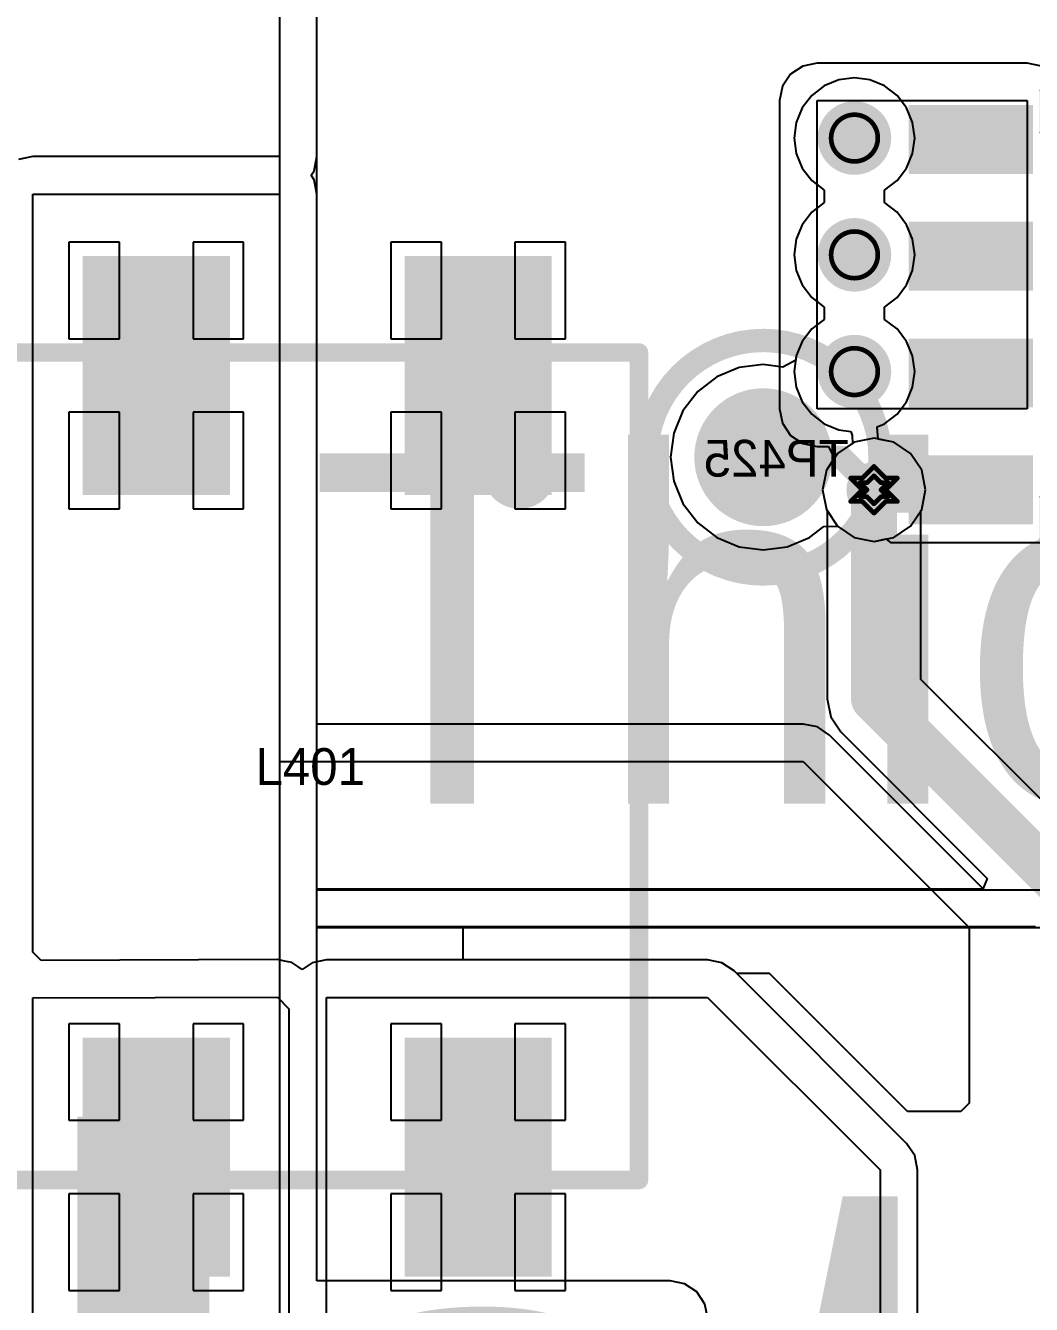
# Model space of a CAD drawing. Header units: millimetres. Extents: x 5 to 399, y 5 to 287.
# Drawn here: x 157.95 to 168.89, y 158.76 to 172.67 of the extents above; entities that cross this region are included whole.
import ezdxf

# ---------------------------------------------------------------- set-up
doc = ezdxf.new("R2010")
doc.units = ezdxf.units.MM
for name, color, linetype in [('BottomLayer', 5, 'Continuous'), ('BottomOverlay', 54, 'Continuous'), ('BottomPaste', 16, 'Continuous'), ('BottomSolder', 6, 'Continuous'), ('DrillDrawing', 1, 'Continuous'), ('DrillGuide', 244, 'Continuous'), ('Mechanical4', 56, 'Continuous'), ('MidLayer1', 16, 'Continuous'), ('MidLayer2', 76, 'Continuous'), ('MultiLayer', 9, 'Continuous'), ('TopLayer', 1, 'Continuous'), ('TopOverlay', 2, 'Continuous'), ('TopPaste', 8, 'Continuous'), ('TopSolder', 216, 'Continuous'), ('ViaHoleLayer', 16, 'Continuous')]:
    doc.layers.add(name, color=color, linetype=linetype)

# ---------------------------------------------------------------- blocks, each defined once
blk = doc.blocks.new('ACM90V_54')
at = {"layer": 'TopLayer'}
for points in [[(-5.5, 1), (-3, 1), (-5.5, 2.5), (-3, 2.5)], [(3, 1), (5.5, 1), (3, 2.5), (5.5, 2.5)], [(-5.5, -2.5), (-3, -2.5), (-5.5, -1), (-3, -1)], [(3, -2.5), (5.5, -2.5), (3, -1), (5.5, -1)]]:
    blk.add_solid(points, dxfattribs=at)
at = {"layer": 'TopOverlay', "const_width": 0.2}
for points in [[(-4.5, -3.5), (-4.5, 3.5)], [(4.5, 3.5), (-4.5, 3.5)], [(4.5, -3.5), (4.5, 3.5)], [(4.5, -3.5), (-4.5, -3.5)]]:
    blk.add_lwpolyline(points, dxfattribs=at)
at = {"layer": 'TopOverlay'}
for points, const_width in [([(-4.55, 3.5, 1), (-4.45, 3.5, 1)], 0.1), ([(-4.55, 3.5, 1), (-4.45, 3.5, 1)], 0.1), ([(4.45, 3.5, 1), (4.55, 3.5, 1)], 0.1), ([(4.45, 3.5, 1), (4.55, 3.5, 1)], 0.1), ([(-3, 2.2, 1), (-3.4, 2.2, 1)], 0.4), ([(-3.5, 2.2, 1), (-3.3, 2.2, 1)], 0.2), ([(-3.1, 2.2, 1), (-2.9, 2.2, 1)], 0.2), ([(-4.55, -3.5, 1), (-4.45, -3.5, 1)], 0.1), ([(-4.55, -3.5, 1), (-4.45, -3.5, 1)], 0.1), ([(4.45, -3.5, 1), (4.55, -3.5, 1)], 0.1), ([(4.45, -3.5, 1), (4.55, -3.5, 1)], 0.1)]:
    blk.add_lwpolyline(points, format="xyb", close=True, dxfattribs=dict(at, const_width=const_width))
at = {"layer": 'TopPaste'}
for points in [[(-5.5, 1), (-3, 1), (-5.5, 2.5), (-3, 2.5)], [(3, 1), (5.5, 1), (3, 2.5), (5.5, 2.5)], [(-5.5, -2.5), (-3, -2.5), (-5.5, -1), (-3, -1)], [(3, -2.5), (5.5, -2.5), (3, -1), (5.5, -1)]]:
    blk.add_solid(points, dxfattribs=at)
at = {"layer": 'TopSolder'}
for points in [[(-5.55, 0.95), (-2.95, 0.95), (-5.55, 2.55), (-2.95, 2.55)], [(2.95, 0.95), (5.55, 0.95), (2.95, 2.55), (5.55, 2.55)], [(-5.55, -2.55), (-2.95, -2.55), (-5.55, -0.95), (-2.95, -0.95)], [(2.95, -2.55), (5.55, -2.55), (2.95, -0.95), (5.55, -0.95)]]:
    blk.add_solid(points, dxfattribs=at)
blk = doc.blocks.new('TP1_5MM_B_125')
at = {"layer": 'BottomLayer', "const_width": 0.75}
blk.add_lwpolyline([(-0.375, 0, 1), (0.375, 0, 1)], format="xyb", close=True, dxfattribs=at)
at = {"layer": 'BottomOverlay'}
for points, const_width in [([(1.27, 0, 1), (-1.27, 0, 1)], 0.254), ([(-1.333, 0, 1), (-1.206, 0, 1)], 0.127), ([(1.206, 0, 1), (1.333, 0, 1)], 0.127)]:
    blk.add_lwpolyline(points, format="xyb", close=True, dxfattribs=dict(at, const_width=const_width))
at = {"layer": 'BottomPaste', "const_width": 0.75}
blk.add_lwpolyline([(-0.375, 0, 1), (0.375, 0, 1)], format="xyb", close=True, dxfattribs=at)
at = {"layer": 'BottomSolder', "const_width": 0.75}
blk.add_lwpolyline([(-0.375, 0, 1), (0.375, 0, 1)], format="xyb", close=True, dxfattribs=at)
blk = doc.blocks.new('PQFN_8_MULTI_202')
at = {"layer": 'TopLayer'}
for p, q in [((2.667, 2.586), (-2.667, 2.586)), ((-2.667, 2.586), (-2.667, 1.773)), ((2.667, 1.773), (2.667, 2.586)), ((-2.667, 1.773), (-2.261, 1.773)), ((-2.261, 1.773), (-2.261, 1.448)), ((2.261, 1.448), (2.261, 1.773)), ((2.261, 1.773), (2.667, 1.773)), ((-2.261, 1.448), (-2.667, 1.448)), ((-2.667, 1.448), (-2.667, 0.787)), ((2.667, 1.448), (2.261, 1.448)), ((2.667, 0.787), (2.667, 1.448)), ((-2.667, 0.787), (-2.261, 0.787)), ((-2.261, 0.787), (-2.26, -0.508)), ((2.261, -0.508), (2.261, 0.787)), ((2.261, 0.787), (2.667, 0.787)), ((-2.26, -0.508), (-2.616, -0.508)), ((-2.616, -0.508), (-2.616, -0.762)), ((2.616, -0.508), (2.261, -0.508)), ((2.616, -0.762), (2.616, -0.508)), ((-2.616, -0.762), (-2.26, -0.762)), ((-2.26, -0.762), (-2.26, -1.092)), ((2.261, -1.092), (2.261, -0.762)), ((2.261, -0.762), (2.616, -0.762)), ((-2.26, -1.092), (-2.667, -1.092)), ((-2.667, -1.092), (-2.667, -1.753)), ((2.667, -1.092), (2.261, -1.092)), ((2.667, -1.753), (2.667, -1.092)), ((-2.667, -1.753), (-2.26, -1.753)), ((-2.26, -1.753), (-2.26, -2.032)), ((2.261, -2.032), (2.261, -1.753)), ((2.261, -1.753), (2.667, -1.753)), ((-2.26, -2.032), (2.261, -2.032))]:
    blk.add_line(p, q, dxfattribs=at)
for points in [[(-2, -1.75), (2, -1.75), (-2, 1.75), (2, 1.75)], [(-2.23, -4.105), (-1.58, -4.105), (-2.23, -2.855), (-1.58, -2.855)], [(-0.96, -4.105), (-0.31, -4.105), (-0.96, -2.855), (-0.31, -2.855)], [(0.31, -4.105), (0.96, -4.105), (0.31, -2.855), (0.96, -2.855)], [(2.23, -2.855), (1.58, -2.855), (2.23, -4.105), (1.58, -4.105)]]:
    blk.add_solid(points, dxfattribs=at)
at = {"layer": 'TopOverlay', "const_width": 0.127}
for points in [[(-2.438, -2.667), (-2.438, -2.21)], [(2.438, -2.667), (2.438, -2.21)], [(-1.981, -2.667), (-2.438, -2.667)], [(2.438, -2.667), (1.981, -2.667)]]:
    blk.add_lwpolyline(points, dxfattribs=at)
at = {"layer": 'TopOverlay', "const_width": 0.0635}
for points in [[(-2.47, -2.21, 1), (-2.407, -2.21, 1)], [(2.407, -2.21, 1), (2.47, -2.21, 1)], [(-2.47, -2.667, 1), (-2.407, -2.667, 1)], [(-2.47, -2.667, 1), (-2.407, -2.667, 1)], [(-2.013, -2.667, 1), (-1.949, -2.667, 1)], [(1.949, -2.667, 1), (2.013, -2.667, 1)], [(2.407, -2.667, 1), (2.47, -2.667, 1)], [(2.407, -2.667, 1), (2.47, -2.667, 1)]]:
    blk.add_lwpolyline(points, format="xyb", close=True, dxfattribs=at)
at = {"layer": 'TopPaste'}
for p, q in [((-1.575, 2.442), (-2.235, 2.442)), ((-2.235, 2.442), (-2.235, 1.592)), ((-1.575, 1.592), (-1.575, 2.442)), ((-1.425, 1.592), (-1.425, 2.442)), ((-1.425, 2.442), (-0.575, 2.442)), ((-0.575, 2.442), (-0.575, 1.592)), ((-0.425, 1.575), (-0.425, 2.425)), ((-0.425, 2.425), (0.425, 2.425)), ((0.425, 2.425), (0.425, 1.575)), ((0.575, 1.594), (0.575, 2.444)), ((0.575, 2.444), (1.425, 2.444)), ((1.425, 2.444), (1.425, 1.594)), ((1.575, 1.594), (1.575, 2.444)), ((1.575, 2.444), (2.235, 2.444)), ((2.235, 2.444), (2.235, 1.594)), ((-2.235, 1.592), (-1.575, 1.592)), ((-0.575, 1.592), (-1.425, 1.592)), ((0.425, 1.575), (-0.425, 1.575)), ((1.425, 1.594), (0.575, 1.594)), ((2.235, 1.594), (1.575, 1.594)), ((-1.575, 1.474), (-2.235, 1.474)), ((-2.235, 1.474), (-2.235, 0.624)), ((-1.575, 0.624), (-1.575, 1.474)), ((-1.425, 1.425), (-0.575, 1.425)), ((-1.425, 0.575), (-1.425, 1.425)), ((-0.575, 1.425), (-0.575, 0.575)), ((-0.425, 1.444), (0.425, 1.444)), ((-0.425, 0.594), (-0.425, 1.444)), ((0.425, 1.444), (0.425, 0.594)), ((0.575, 1.444), (1.425, 1.444)), ((0.575, 0.594), (0.575, 1.444)), ((1.425, 1.444), (1.425, 0.594)), ((1.575, 0.575), (1.575, 1.425)), ((1.575, 1.425), (2.235, 1.425)), ((2.235, 1.425), (2.235, 0.575)), ((-2.235, 0.624), (-1.575, 0.624)), ((-0.575, 0.575), (-1.425, 0.575)), ((0.425, 0.594), (-0.425, 0.594)), ((1.425, 0.594), (0.575, 0.594)), ((2.235, 0.575), (1.575, 0.575)), ((-1.575, 0.425), (-2.235, 0.425)), ((-2.235, 0.425), (-2.235, -0.425)), ((-1.575, -0.425), (-1.575, 0.425)), ((-1.425, 0.425), (-0.575, 0.425)), ((-1.425, -0.425), (-1.425, 0.425)), ((-0.575, 0.425), (-0.575, -0.425)), ((-0.425, 0.425), (0.425, 0.425)), ((-0.425, -0.425), (-0.425, 0.425)), ((0.425, 0.425), (0.425, -0.425)), ((0.575, 0.425), (1.425, 0.425)), ((0.575, -0.425), (0.575, 0.425)), ((1.425, 0.425), (1.425, -0.425)), ((1.575, -0.425), (1.575, 0.425)), ((1.575, 0.425), (2.235, 0.425)), ((2.235, 0.425), (2.235, -0.425)), ((-2.235, -0.425), (-1.575, -0.425)), ((-0.575, -0.425), (-1.425, -0.425)), ((0.425, -0.425), (-0.425, -0.425)), ((1.425, -0.425), (0.575, -0.425)), ((2.235, -0.425), (1.575, -0.425)), ((-1.575, -0.575), (-2.235, -0.575)), ((-2.235, -0.575), (-2.235, -1.425)), ((-1.575, -1.425), (-1.575, -0.575)), ((-1.425, -0.575), (-0.575, -0.575)), ((-1.425, -1.425), (-1.425, -0.575)), ((-0.575, -0.575), (-0.575, -1.425)), ((-0.425, -0.575), (0.425, -0.575)), ((-0.425, -1.425), (-0.425, -0.575)), ((0.425, -0.575), (0.425, -1.425)), ((0.575, -0.575), (1.425, -0.575)), ((0.575, -1.425), (0.575, -0.575)), ((1.425, -0.575), (1.425, -1.425)), ((1.575, -1.425), (1.575, -0.575)), ((1.575, -0.575), (2.235, -0.575)), ((2.235, -0.575), (2.235, -1.425)), ((-2.235, -1.425), (-1.575, -1.425)), ((-0.575, -1.425), (-1.425, -1.425)), ((0.425, -1.425), (-0.425, -1.425)), ((1.425, -1.425), (0.575, -1.425)), ((2.235, -1.425), (1.575, -1.425)), ((-1.575, -1.575), (-2.235, -1.575)), ((-2.235, -1.575), (-2.235, -2.007)), ((-1.575, -2.007), (-1.575, -1.575)), ((-0.575, -1.575), (-1.425, -1.575)), ((-1.425, -1.575), (-1.425, -2.007)), ((-0.575, -2.007), (-0.575, -1.575)), ((0.425, -1.575), (-0.425, -1.575)), ((-0.425, -1.575), (-0.425, -2.007)), ((0.425, -2.007), (0.425, -1.575)), ((1.425, -1.575), (0.575, -1.575)), ((0.575, -1.575), (0.575, -2.007)), ((1.425, -2.007), (1.425, -1.575)), ((1.575, -2.007), (1.575, -1.575)), ((1.575, -1.575), (2.235, -1.575)), ((2.235, -1.575), (2.235, -2.007)), ((-2.235, -2.007), (-1.575, -2.007)), ((-1.425, -2.007), (-0.575, -2.007)), ((-0.425, -2.007), (0.425, -2.007)), ((0.575, -2.007), (1.425, -2.007)), ((2.235, -2.007), (1.575, -2.007))]:
    blk.add_line(p, q, dxfattribs=at)
for points in [[(-2.2, -4.075), (-1.61, -4.075), (-2.2, -2.885), (-1.61, -2.885)], [(-0.93, -4.075), (-0.34, -4.075), (-0.93, -2.885), (-0.34, -2.885)], [(0.34, -4.075), (0.93, -4.075), (0.34, -2.885), (0.93, -2.885)], [(2.2, -2.885), (1.61, -2.885), (2.2, -4.075), (1.61, -4.075)]]:
    blk.add_solid(points, dxfattribs=at)
at = {"layer": 'TopSolder'}
for points in [[(-2, -1.75), (2, -1.75), (-2, 1.75), (2, 1.75)], [(-2.28, -4.155), (-1.53, -4.155), (-2.28, -2.805), (-1.53, -2.805)], [(-1.01, -4.155), (-0.26, -4.155), (-1.01, -2.805), (-0.26, -2.805)], [(0.26, -4.155), (1.01, -4.155), (0.26, -2.805), (1.01, -2.805)], [(2.28, -2.805), (1.53, -2.805), (2.28, -4.155), (1.53, -4.155)]]:
    blk.add_solid(points, dxfattribs=at)

msp = doc.modelspace()

# ---------------------------------------------------------------- linework, layer by layer
at = {"layer": 'BottomLayer'}
for p, q in [((160.712, 179.866), (160.712, 158.612)), ((161.12, 163.27), (161.12, 179.458)), ((166.796, 172.082), (166.638, 172.017)), ((166.966, 172.105), (166.796, 172.082)), ((167.135, 172.082), (166.966, 172.105)), ((167.293, 172.017), (167.135, 172.082)), ((166.502, 171.913), (166.398, 171.777)), ((166.638, 172.017), (166.502, 171.913)), ((167.429, 171.913), (167.293, 172.017)), ((167.533, 171.777), (167.429, 171.913)), ((166.398, 171.777), (166.332, 171.619)), ((167.599, 171.619), (167.533, 171.777)), ((166.332, 171.619), (166.31, 171.449)), ((167.621, 171.449), (167.599, 171.619)), ((166.31, 171.449), (166.332, 171.28)), ((167.599, 171.28), (167.621, 171.449)), ((166.332, 171.28), (166.398, 171.121)), ((167.533, 171.121), (167.599, 171.28)), ((166.398, 171.121), (166.502, 170.986)), ((167.429, 170.986), (167.533, 171.121)), ((166.502, 170.986), (166.638, 170.881)), ((167.293, 170.881), (167.429, 170.986)), ((166.638, 170.881), (166.638, 170.747)), ((167.293, 170.747), (167.293, 170.881)), ((166.638, 170.747), (166.502, 170.643)), ((167.429, 170.643), (167.293, 170.747)), ((166.502, 170.643), (166.398, 170.507)), ((167.533, 170.507), (167.429, 170.643)), ((166.398, 170.507), (166.332, 170.349)), ((167.599, 170.349), (167.533, 170.507)), ((166.332, 170.349), (166.31, 170.179)), ((167.621, 170.179), (167.599, 170.349)), ((166.31, 170.179), (166.332, 170.01)), ((167.599, 170.01), (167.621, 170.179)), ((166.332, 170.01), (166.398, 169.851)), ((167.533, 169.851), (167.599, 170.01)), ((166.398, 169.851), (166.502, 169.716)), ((167.429, 169.716), (167.533, 169.851)), ((166.502, 169.716), (166.638, 169.611)), ((167.293, 169.611), (167.429, 169.716)), ((166.638, 169.611), (166.638, 169.477)), ((167.293, 169.477), (167.293, 169.611)), ((166.638, 169.477), (166.502, 169.373)), ((167.429, 169.373), (167.293, 169.477)), ((166.502, 169.373), (166.398, 169.237)), ((167.533, 169.237), (167.429, 169.373)), ((166.398, 169.237), (166.332, 169.079)), ((167.599, 169.079), (167.533, 169.237)), ((165.974, 168.987), (165.713, 168.953)), ((166.188, 168.959), (165.974, 168.987)), ((166.327, 169.035), (166.188, 168.959)), ((166.332, 169.079), (166.327, 169.035)), ((167.621, 168.909), (167.599, 169.079)), ((165.47, 168.852), (165.261, 168.692)), ((165.713, 168.953), (165.47, 168.852)), ((167.599, 168.74), (167.621, 168.909)), ((167.533, 168.581), (167.599, 168.74)), ((165.261, 168.692), (165.101, 168.483)), ((167.429, 168.446), (167.533, 168.581)), ((165.101, 168.483), (165, 168.239)), ((167.293, 168.341), (167.429, 168.446)), ((167.212, 168.303), (167.214, 168.309)), ((167.225, 168.175), (167.212, 168.303)), ((167.214, 168.309), (167.293, 168.341)), ((165, 168.239), (164.965, 167.978)), ((167.393, 168.142), (167.225, 168.175)), ((167.575, 168.02), (167.393, 168.142)), ((167.697, 167.838), (167.575, 168.02)), ((164.965, 167.978), (165, 167.717)), ((167.74, 167.624), (167.697, 167.838)), ((165, 167.717), (165.101, 167.474)), ((167.697, 167.409), (167.74, 167.624)), ((165.101, 167.474), (165.261, 167.265)), ((167.575, 167.227), (167.697, 167.409)), ((165.261, 167.265), (165.47, 167.105)), ((166.478, 167.105), (166.632, 167.223)), ((166.632, 167.223), (166.782, 167.227)), ((166.782, 167.227), (166.964, 167.106)), ((167.393, 167.106), (167.575, 167.227)), ((165.47, 167.105), (165.713, 167.004)), ((166.235, 167.004), (166.478, 167.105)), ((166.964, 167.106), (167.179, 167.063)), ((167.179, 167.063), (167.393, 167.106)), ((165.713, 167.004), (165.974, 166.97)), ((165.974, 166.97), (166.235, 167.004)), ((203.301, 163.27), (161.12, 163.27)), ((161.12, 159.02), (161.12, 162.862)), ((161.12, 162.862), (203.301, 162.862)), ((164.962, 159.02), (161.12, 159.02)), ((165.118, 158.989), (164.962, 159.02)), ((165.251, 158.9), (165.118, 158.989)), ((165.339, 158.768), (165.251, 158.9)), ((165.37, 158.612), (165.339, 158.768))]:
    msp.add_line(p, q, dxfattribs=at)
for points, const_width in [([(166.766, 171.449, 1), (167.166, 171.449, 1)], 0.4), ([(166.766, 170.179, 1), (167.166, 170.179, 1)], 0.4), ([(166.766, 168.909, 1), (167.166, 168.909, 1)], 0.4), ([(165.911, 167.978, 1), (166.036, 167.978, 1)], 0.125), ([(166.762, 167.978, 1), (166.887, 167.978, 1)], 0.125), ([(166.762, 167.978, 1), (166.887, 167.978, 1)], 0.125), ([(167.029, 167.624, 1), (167.329, 167.624, 1)], 0.3), ([(167.116, 167.624, 1), (167.241, 167.624, 1)], 0.125)]:
    msp.add_lwpolyline(points, format="xyb", close=True, dxfattribs=dict(at, const_width=const_width))
at = {"layer": 'BottomLayer', "const_width": 0.25}
for points in [[(165.974, 167.978), (166.824, 167.978)], [(166.824, 167.978), (167.179, 167.624)]]:
    msp.add_lwpolyline(points, dxfattribs=at)
at = {"layer": 'DrillDrawing'}
for points, const_width in [([(167.22, 171.449, 1), (166.712, 171.449, 1)], 0.0508), ([(166.699, 171.449, 1), (166.724, 171.449, 1)], 0.0254), ([(167.207, 171.449, 1), (167.232, 171.449, 1)], 0.0254), ([(167.22, 170.179, 1), (166.712, 170.179, 1)], 0.0508), ([(166.699, 170.179, 1), (166.724, 170.179, 1)], 0.0254), ([(167.207, 170.179, 1), (167.232, 170.179, 1)], 0.0254), ([(167.22, 168.909, 1), (166.712, 168.909, 1)], 0.0508), ([(166.699, 168.909, 1), (166.724, 168.909, 1)], 0.0254), ([(167.207, 168.909, 1), (167.232, 168.909, 1)], 0.0254), ([(167.166, 167.878, 1), (167.191, 167.878, 1)], 0.0254), ([(167.166, 167.878, 1), (167.191, 167.878, 1)], 0.0254), ([(166.912, 167.751, 1), (166.937, 167.751, 1)], 0.0254), ([(166.912, 167.751, 1), (166.937, 167.751, 1)], 0.0254), ([(167.039, 167.751, 1), (167.064, 167.751, 1)], 0.0254), ([(167.039, 167.751, 1), (167.064, 167.751, 1)], 0.0254), ([(167.166, 167.776, 1), (167.191, 167.776, 1)], 0.0254), ([(167.166, 167.776, 1), (167.191, 167.776, 1)], 0.0254), ([(167.293, 167.751, 1), (167.318, 167.751, 1)], 0.0254), ([(167.293, 167.751, 1), (167.318, 167.751, 1)], 0.0254), ([(167.42, 167.751, 1), (167.445, 167.751, 1)], 0.0254), ([(167.42, 167.751, 1), (167.445, 167.751, 1)], 0.0254), ([(167.014, 167.7, 1), (167.039, 167.7, 1)], 0.0254), ([(167.014, 167.7, 1), (167.039, 167.7, 1)], 0.0254), ([(167.039, 167.624, 1), (167.064, 167.624, 1)], 0.0254), ([(167.039, 167.624, 1), (167.064, 167.624, 1)], 0.0254), ([(167.09, 167.7, 1), (167.115, 167.7, 1)], 0.0254), ([(167.09, 167.7, 1), (167.115, 167.7, 1)], 0.0254), ([(167.09, 167.624, 1), (167.115, 167.624, 1)], 0.0254), ([(167.09, 167.624, 1), (167.115, 167.624, 1)], 0.0254), ([(167.242, 167.7, 1), (167.268, 167.7, 1)], 0.0254), ([(167.242, 167.7, 1), (167.268, 167.7, 1)], 0.0254), ([(167.242, 167.624, 1), (167.268, 167.624, 1)], 0.0254), ([(167.242, 167.624, 1), (167.268, 167.624, 1)], 0.0254), ([(167.293, 167.624, 1), (167.318, 167.624, 1)], 0.0254), ([(167.293, 167.624, 1), (167.318, 167.624, 1)], 0.0254), ([(167.318, 167.7, 1), (167.344, 167.7, 1)], 0.0254), ([(167.318, 167.7, 1), (167.344, 167.7, 1)], 0.0254), ([(166.912, 167.497, 1), (166.937, 167.497, 1)], 0.0254), ([(166.912, 167.497, 1), (166.937, 167.497, 1)], 0.0254), ([(167.014, 167.548, 1), (167.039, 167.548, 1)], 0.0254), ([(167.014, 167.548, 1), (167.039, 167.548, 1)], 0.0254), ([(167.039, 167.497, 1), (167.064, 167.497, 1)], 0.0254), ([(167.039, 167.497, 1), (167.064, 167.497, 1)], 0.0254), ([(167.09, 167.548, 1), (167.115, 167.548, 1)], 0.0254), ([(167.09, 167.548, 1), (167.115, 167.548, 1)], 0.0254), ([(167.166, 167.471, 1), (167.191, 167.471, 1)], 0.0254), ([(167.166, 167.471, 1), (167.191, 167.471, 1)], 0.0254), ([(167.242, 167.548, 1), (167.268, 167.548, 1)], 0.0254), ([(167.242, 167.548, 1), (167.268, 167.548, 1)], 0.0254), ([(167.293, 167.497, 1), (167.318, 167.497, 1)], 0.0254), ([(167.293, 167.497, 1), (167.318, 167.497, 1)], 0.0254), ([(167.318, 167.548, 1), (167.344, 167.548, 1)], 0.0254), ([(167.318, 167.548, 1), (167.344, 167.548, 1)], 0.0254), ([(167.42, 167.497, 1), (167.445, 167.497, 1)], 0.0254), ([(167.42, 167.497, 1), (167.445, 167.497, 1)], 0.0254), ([(167.166, 167.37, 1), (167.191, 167.37, 1)], 0.0254), ([(167.166, 167.37, 1), (167.191, 167.37, 1)], 0.0254)]:
    msp.add_lwpolyline(points, format="xyb", close=True, dxfattribs=dict(at, const_width=const_width))
at = {"layer": 'DrillDrawing', "const_width": 0.0508}
for points in [[(167.052, 167.751), (167.179, 167.878)], [(167.179, 167.878), (167.306, 167.751)], [(166.925, 167.751), (167.052, 167.624)], [(166.925, 167.751), (167.052, 167.751)], [(167.103, 167.7), (167.179, 167.776)], [(167.179, 167.776), (167.255, 167.7)], [(167.306, 167.751), (167.433, 167.751)], [(167.306, 167.624), (167.433, 167.751)], [(166.925, 167.497), (167.052, 167.624)], [(167.026, 167.7), (167.103, 167.624)], [(167.026, 167.7), (167.103, 167.7)], [(167.026, 167.548), (167.103, 167.624)], [(167.255, 167.7), (167.331, 167.7)], [(167.255, 167.624), (167.331, 167.7)], [(167.255, 167.624), (167.331, 167.548)], [(167.306, 167.624), (167.433, 167.497)], [(166.925, 167.497), (167.052, 167.497)], [(167.026, 167.548), (167.103, 167.548)], [(167.052, 167.497), (167.179, 167.37)], [(167.103, 167.548), (167.179, 167.471)], [(167.179, 167.471), (167.255, 167.548)], [(167.179, 167.37), (167.306, 167.497)], [(167.255, 167.548), (167.331, 167.548)], [(167.306, 167.497), (167.433, 167.497)]]:
    msp.add_lwpolyline(points, dxfattribs=at)
at = {"layer": 'DrillGuide'}
for points, const_width in [([(166.866, 171.449, 1), (167.066, 171.449, 1)], 0.2), ([(166.866, 170.179, 1), (167.066, 170.179, 1)], 0.2), ([(166.866, 168.909, 1), (167.066, 168.909, 1)], 0.2), ([(167.116, 167.624, 1), (167.241, 167.624, 1)], 0.125)]:
    msp.add_lwpolyline(points, format="xyb", close=True, dxfattribs=dict(at, const_width=const_width))
at = {"layer": 'MidLayer1'}
for p, q in [((160.712, 179.866), (160.712, 158.612)), ((161.12, 163.281), (161.12, 179.458)), ((166.796, 172.082), (166.638, 172.017)), ((166.966, 172.105), (166.796, 172.082)), ((167.135, 172.082), (166.966, 172.105)), ((167.293, 172.017), (167.135, 172.082)), ((166.502, 171.913), (166.398, 171.777)), ((166.638, 172.017), (166.502, 171.913)), ((167.429, 171.913), (167.293, 172.017)), ((167.533, 171.777), (167.429, 171.913)), ((166.398, 171.777), (166.332, 171.619)), ((167.599, 171.619), (167.533, 171.777)), ((166.332, 171.619), (166.31, 171.449)), ((167.621, 171.449), (167.599, 171.619)), ((166.31, 171.449), (166.332, 171.28)), ((167.599, 171.28), (167.621, 171.449)), ((166.332, 171.28), (166.398, 171.121)), ((167.533, 171.121), (167.599, 171.28)), ((166.398, 171.121), (166.502, 170.986)), ((167.429, 170.986), (167.533, 171.121)), ((166.502, 170.986), (166.638, 170.881)), ((167.293, 170.881), (167.429, 170.986)), ((166.638, 170.881), (166.638, 170.747)), ((167.293, 170.747), (167.293, 170.881)), ((166.638, 170.747), (166.502, 170.643)), ((167.429, 170.643), (167.293, 170.747)), ((166.502, 170.643), (166.398, 170.507)), ((167.533, 170.507), (167.429, 170.643)), ((166.398, 170.507), (166.332, 170.349)), ((167.599, 170.349), (167.533, 170.507)), ((166.332, 170.349), (166.31, 170.179)), ((167.621, 170.179), (167.599, 170.349)), ((166.31, 170.179), (166.332, 170.01)), ((167.599, 170.01), (167.621, 170.179)), ((166.332, 170.01), (166.398, 169.851)), ((167.533, 169.851), (167.599, 170.01)), ((166.398, 169.851), (166.502, 169.716)), ((167.429, 169.716), (167.533, 169.851)), ((166.502, 169.716), (166.638, 169.611)), ((167.293, 169.611), (167.429, 169.716)), ((166.638, 169.611), (166.638, 169.477)), ((167.293, 169.477), (167.293, 169.611)), ((166.638, 169.477), (166.502, 169.373)), ((167.429, 169.373), (167.293, 169.477)), ((166.502, 169.373), (166.398, 169.237)), ((167.533, 169.237), (167.429, 169.373)), ((166.398, 169.237), (166.332, 169.079)), ((167.599, 169.079), (167.533, 169.237)), ((166.332, 169.079), (166.31, 168.909)), ((167.621, 168.909), (167.599, 169.079)), ((166.31, 168.909), (166.332, 168.74)), ((167.599, 168.74), (167.621, 168.909)), ((166.332, 168.74), (166.398, 168.581)), ((167.533, 168.581), (167.599, 168.74)), ((166.398, 168.581), (166.502, 168.446)), ((167.429, 168.446), (167.533, 168.581)), ((166.502, 168.446), (166.638, 168.341)), ((167.293, 168.341), (167.429, 168.446)), ((166.638, 168.341), (166.796, 168.276)), ((167.212, 168.308), (167.293, 168.341)), ((167.225, 168.175), (167.212, 168.308)), ((166.796, 168.276), (166.928, 168.259)), ((166.928, 168.259), (166.942, 168.213)), ((166.942, 168.213), (166.944, 168.128)), ((167.393, 168.142), (167.225, 168.175)), ((166.782, 168.02), (166.661, 167.838)), ((166.944, 168.128), (166.782, 168.02)), ((167.575, 168.02), (167.393, 168.142)), ((167.697, 167.838), (167.575, 168.02)), ((166.661, 167.838), (166.618, 167.624)), ((167.74, 167.624), (167.697, 167.838)), ((166.618, 167.624), (166.661, 167.409)), ((167.697, 167.409), (167.74, 167.624)), ((166.661, 167.409), (166.669, 167.397)), ((166.669, 167.397), (166.669, 165.351)), ((167.689, 167.397), (167.697, 167.409)), ((167.689, 165.562), (167.689, 167.397)), ((169.64, 163.611), (167.689, 165.562)), ((166.669, 165.351), (166.708, 165.156)), ((166.708, 165.156), (166.818, 164.991)), ((166.818, 164.991), (168.411, 163.398)), ((168.411, 163.398), (168.362, 163.281)), ((168.362, 163.281), (161.12, 163.281)), ((161.12, 159.02), (161.12, 162.873)), ((161.12, 162.873), (168.936, 162.873)), ((164.962, 159.02), (161.12, 159.02)), ((165.118, 158.989), (164.962, 159.02)), ((165.251, 158.9), (165.118, 158.989)), ((165.339, 158.768), (165.251, 158.9)), ((165.37, 158.612), (165.339, 158.768))]:
    msp.add_line(p, q, dxfattribs=at)
for points, const_width in [([(166.766, 171.449, 1), (167.166, 171.449, 1)], 0.4), ([(166.766, 170.179, 1), (167.166, 170.179, 1)], 0.4), ([(166.766, 168.909, 1), (167.166, 168.909, 1)], 0.4), ([(167.029, 167.624, 1), (167.329, 167.624, 1)], 0.3), ([(167.054, 167.624, 1), (167.304, 167.624, 1)], 0.25), ([(167.054, 165.351, 1), (167.304, 165.351, 1)], 0.25), ([(167.054, 165.351, 1), (167.304, 165.351, 1)], 0.25)]:
    msp.add_lwpolyline(points, format="xyb", close=True, dxfattribs=dict(at, const_width=const_width))
at = {"layer": 'MidLayer1', "const_width": 0.5}
for points in [[(167.179, 165.351), (167.179, 167.624)], [(167.179, 165.351), (169.428, 163.102)]]:
    msp.add_lwpolyline(points, dxfattribs=at)
at = {"layer": 'MidLayer2'}
for p, q in [((160.712, 179.866), (160.712, 158.612)), ((161.12, 159.02), (161.12, 179.458)), ((167.179, 168.185), (166.964, 168.142)), ((167.393, 168.142), (167.179, 168.185)), ((166.782, 168.02), (166.661, 167.838)), ((166.964, 168.142), (166.782, 168.02)), ((167.575, 168.02), (167.393, 168.142)), ((167.697, 167.838), (167.575, 168.02)), ((166.661, 167.838), (166.618, 167.624)), ((167.74, 167.624), (167.697, 167.838)), ((166.618, 167.624), (166.661, 167.409)), ((167.697, 167.409), (167.74, 167.624)), ((166.661, 167.409), (166.782, 167.227)), ((167.575, 167.227), (167.697, 167.409)), ((166.782, 167.227), (166.964, 167.106)), ((167.393, 167.106), (167.575, 167.227)), ((166.964, 167.106), (167.179, 167.063)), ((167.179, 167.063), (167.393, 167.106)), ((164.962, 159.02), (161.12, 159.02)), ((165.118, 158.989), (164.962, 159.02)), ((165.251, 158.9), (165.118, 158.989)), ((165.339, 158.768), (165.251, 158.9)), ((165.37, 158.612), (165.339, 158.768))]:
    msp.add_line(p, q, dxfattribs=at)
for points, const_width in [([(166.766, 171.449, 1), (167.166, 171.449, 1)], 0.4), ([(166.766, 170.179, 1), (167.166, 170.179, 1)], 0.4), ([(166.766, 168.909, 1), (167.166, 168.909, 1)], 0.4), ([(167.029, 167.624, 1), (167.329, 167.624, 1)], 0.3)]:
    msp.add_lwpolyline(points, format="xyb", close=True, dxfattribs=dict(at, const_width=const_width))
at = {"layer": 'MultiLayer'}
for points, const_width in [([(166.766, 171.449, 1), (167.166, 171.449, 1)], 0.4), ([(166.766, 170.179, 1), (167.166, 170.179, 1)], 0.4), ([(166.766, 168.909, 1), (167.166, 168.909, 1)], 0.4), ([(167.029, 167.624, 1), (167.329, 167.624, 1)], 0.3)]:
    msp.add_lwpolyline(points, format="xyb", close=True, dxfattribs=dict(at, const_width=const_width))
at = {"layer": 'TopLayer'}
for p, q in [((160.712, 184.362), (160.712, 171.247)), ((161.12, 171.247), (161.12, 179.777)), ((166.403, 172.232), (166.271, 172.144)), ((166.559, 172.263), (166.403, 172.232)), ((168.845, 172.263), (166.559, 172.263)), ((169.001, 172.232), (168.845, 172.263)), ((166.271, 172.144), (166.182, 172.012)), ((166.182, 172.012), (166.151, 171.856)), ((166.151, 171.856), (166.151, 168.503)), ((166.559, 168.503), (166.559, 171.856)), ((166.559, 171.856), (168.845, 171.856)), ((168.845, 171.856), (168.845, 168.503)), ((158.029, 171.247), (157.873, 171.216)), ((160.712, 171.247), (158.029, 171.247)), ((161.089, 171.091), (161.12, 171.247)), ((161.057, 171.044), (161.089, 171.091)), ((161.089, 170.996), (161.057, 171.044)), ((161.12, 170.84), (161.089, 170.996)), ((158.029, 162.596), (158.029, 170.84)), ((158.029, 170.84), (160.712, 170.84)), ((160.712, 170.84), (160.712, 164.667)), ((161.12, 165.075), (161.12, 170.84)), ((158.973, 170.317), (158.423, 170.317)), ((158.423, 170.317), (158.423, 169.267)), ((158.973, 169.267), (158.973, 170.317)), ((160.323, 170.317), (159.773, 170.317)), ((159.773, 170.317), (159.773, 169.267)), ((160.323, 169.267), (160.323, 170.317)), ((162.473, 170.317), (161.923, 170.317)), ((161.923, 170.317), (161.923, 169.267)), ((162.473, 169.267), (162.473, 170.317)), ((163.823, 170.317), (163.273, 170.317)), ((163.273, 170.317), (163.273, 169.267)), ((163.823, 169.267), (163.823, 170.317)), ((158.423, 169.267), (158.973, 169.267)), ((159.773, 169.267), (160.323, 169.267)), ((161.923, 169.267), (162.473, 169.267)), ((163.273, 169.267), (163.823, 169.267)), ((158.973, 168.467), (158.423, 168.467)), ((158.423, 168.467), (158.423, 167.417)), ((158.973, 167.417), (158.973, 168.467)), ((160.323, 168.467), (159.773, 168.467)), ((159.773, 168.467), (159.773, 167.417)), ((160.323, 167.417), (160.323, 168.467)), ((162.473, 168.467), (161.923, 168.467)), ((161.923, 168.467), (161.923, 167.417)), ((162.473, 167.417), (162.473, 168.467)), ((163.823, 168.467), (163.273, 168.467)), ((163.273, 168.467), (163.273, 167.417)), ((163.823, 167.417), (163.823, 168.467)), ((166.151, 168.503), (166.182, 168.347)), ((168.845, 168.503), (166.559, 168.503)), ((166.182, 168.347), (166.271, 168.214)), ((166.271, 168.214), (166.403, 168.126)), ((166.403, 168.126), (166.559, 168.095)), ((166.559, 168.095), (166.683, 168.095)), ((166.683, 168.095), (166.747, 167.968)), ((166.747, 167.968), (166.661, 167.838)), ((166.661, 167.838), (166.618, 167.624)), ((166.618, 167.624), (166.661, 167.409)), ((158.423, 167.417), (158.973, 167.417)), ((159.773, 167.417), (160.323, 167.417)), ((161.923, 167.417), (162.473, 167.417)), ((163.273, 167.417), (163.823, 167.417)), ((166.661, 167.409), (166.782, 167.227)), ((166.782, 167.227), (166.964, 167.106)), ((166.964, 167.106), (167.179, 167.063)), ((167.179, 167.063), (167.309, 167.089)), ((167.309, 167.089), (167.358, 167.049)), ((167.358, 167.049), (167.358, 167.049)), ((167.358, 167.049), (169.108, 167.049)), ((166.407, 165.075), (161.12, 165.075)), ((166.563, 165.044), (166.407, 165.075)), ((166.407, 165.075), (166.407, 165.075)), ((166.695, 164.956), (166.563, 165.044)), ((168.381, 163.27), (166.695, 164.956)), ((160.712, 164.667), (166.407, 164.667)), ((166.407, 164.667), (168.212, 162.862)), ((203.746, 163.27), (168.381, 163.27)), ((162.712, 162.511), (162.712, 162.862)), ((162.712, 162.862), (203.746, 162.862)), ((168.212, 162.862), (168.212, 160.952)), ((158.119, 162.506), (158.029, 162.596)), ((160.689, 162.514), (158.119, 162.506)), ((160.691, 162.514), (160.689, 162.514)), ((160.692, 162.514), (160.691, 162.514)), ((160.769, 162.498), (160.692, 162.514)), ((160.846, 162.483), (160.769, 162.498)), ((160.847, 162.483), (160.846, 162.483)), ((160.848, 162.482), (160.847, 162.483)), ((160.913, 162.439), (160.848, 162.482)), ((161.068, 162.48), (160.96, 162.407)), ((161.224, 162.511), (161.068, 162.48)), ((165.367, 162.511), (161.224, 162.511)), ((165.367, 162.511), (162.712, 162.511)), ((165.523, 162.48), (165.367, 162.511)), ((165.367, 162.511), (165.367, 162.511)), ((165.523, 162.48), (165.367, 162.511)), ((165.367, 162.511), (165.367, 162.511)), ((165.656, 162.391), (165.523, 162.48)), ((165.656, 162.391), (165.523, 162.48)), ((160.96, 162.407), (160.913, 162.439)), ((167.532, 160.515), (165.656, 162.391)), ((165.685, 162.362), (165.656, 162.391)), ((166.042, 162.362), (165.685, 162.362)), ((167.542, 160.862), (166.042, 162.362)), ((158.029, 162.098), (160.691, 162.106)), ((158.029, 158.622), (158.029, 162.098)), ((160.691, 162.106), (160.816, 161.98)), ((161.224, 162.103), (165.367, 162.103)), ((161.224, 158.622), (161.224, 162.103)), ((165.367, 162.103), (167.244, 160.226)), ((160.816, 161.98), (160.816, 158.622)), ((158.973, 161.817), (158.423, 161.817)), ((158.423, 161.817), (158.423, 160.767)), ((158.973, 160.767), (158.973, 161.817)), ((160.323, 161.817), (159.773, 161.817)), ((159.773, 161.817), (159.773, 160.767)), ((160.323, 160.767), (160.323, 161.817)), ((162.473, 161.817), (161.923, 161.817)), ((161.923, 161.817), (161.923, 160.767)), ((162.473, 160.767), (162.473, 161.817)), ((163.823, 161.817), (163.273, 161.817)), ((163.273, 161.817), (163.273, 160.767)), ((163.823, 160.767), (163.823, 161.817)), ((168.212, 160.952), (168.123, 160.862)), ((168.123, 160.862), (167.542, 160.862)), ((158.423, 160.767), (158.973, 160.767)), ((159.773, 160.767), (160.323, 160.767)), ((161.923, 160.767), (162.473, 160.767)), ((163.273, 160.767), (163.823, 160.767)), ((167.621, 160.382), (167.532, 160.515)), ((167.532, 160.515), (167.532, 160.515)), ((167.652, 160.226), (167.621, 160.382)), ((167.244, 160.226), (167.244, 147.887)), ((167.652, 147.887), (167.652, 160.226)), ((158.973, 159.967), (158.423, 159.967)), ((158.423, 159.967), (158.423, 158.917)), ((158.973, 158.917), (158.973, 159.967)), ((160.323, 159.967), (159.773, 159.967)), ((159.773, 159.967), (159.773, 158.917)), ((160.323, 158.917), (160.323, 159.967)), ((162.473, 159.967), (161.923, 159.967)), ((161.923, 159.967), (161.923, 158.917)), ((162.473, 158.917), (162.473, 159.967)), ((163.823, 159.967), (163.273, 159.967)), ((163.273, 159.967), (163.273, 158.917)), ((163.823, 158.917), (163.823, 159.967)), ((158.423, 158.917), (158.973, 158.917)), ((159.773, 158.917), (160.323, 158.917)), ((161.923, 158.917), (162.473, 158.917)), ((163.273, 158.917), (163.823, 158.917))]:
    msp.add_line(p, q, dxfattribs=at)
for points, const_width in [([(166.766, 171.449, 1), (167.166, 171.449, 1)], 0.4), ([(166.766, 170.179, 1), (167.166, 170.179, 1)], 0.4), ([(166.766, 168.909, 1), (167.166, 168.909, 1)], 0.4), ([(167.029, 167.624, 1), (167.329, 167.624, 1)], 0.3), ([(167.054, 167.624, 1), (167.304, 167.624, 1)], 0.25), ([(168.108, 167.624, 1), (168.358, 167.624, 1)], 0.25), ([(159.085, 160.367, 1), (159.66, 160.367, 1)], 0.575), ([(159.085, 158.622, 1), (159.66, 158.622, 1)], 0.575), ([(159.085, 158.622, 1), (159.66, 158.622, 1)], 0.575), ([(158.876, 158.414, 1), (159.451, 158.414, 1)], 0.575)]:
    msp.add_lwpolyline(points, format="xyb", close=True, dxfattribs=dict(at, const_width=const_width))
for points, const_width in [([(167.179, 167.624), (168.233, 167.624)], 0.5), ([(159.373, 158.622), (159.373, 160.367)], 1.15), ([(159.164, 158.414), (159.373, 158.622)], 1.15)]:
    msp.add_lwpolyline(points, dxfattribs=dict(at, const_width=const_width))
at = {"layer": 'TopOverlay', "const_width": 0.203}
msp.add_lwpolyline([(175.53, 176.349, 1), (168.159, 176.349, 1)], format="xyb", close=True, dxfattribs=at)
at = {"layer": 'ViaHoleLayer'}
for points, const_width in [([(166.866, 171.449, 1), (167.066, 171.449, 1)], 0.2), ([(166.866, 170.179, 1), (167.066, 170.179, 1)], 0.2), ([(166.866, 168.909, 1), (167.066, 168.909, 1)], 0.2), ([(167.116, 167.624, 1), (167.241, 167.624, 1)], 0.125)]:
    msp.add_lwpolyline(points, format="xyb", close=True, dxfattribs=dict(at, const_width=const_width))

# ---------------------------------------------------------------- block references
for name, p, rotation in [('PQFN_8_MULTI_202', (171.712, 169.529), 270), ('ACM90V_54', (161.123, 164.617), 270), ('TP1_5MM_B_125', (165.974, 167.978), 90)]:
    msp.add_blockref(name, p, dxfattribs=dict(rotation=rotation))

# ---------------------------------------------------------------- texts
at = {"layer": 'BottomOverlay', "text_generation_flag": 2}
msp.add_text('TP425', height=0.4, dxfattribs=at).set_placement((166.903, 167.767))
at = {"layer": 'Mechanical4'}
for s, height, p in [('Thickness of Ni.', 3.81, (161.036, 164.211)), ('Gerber production data', 7.62, (69.469, 152.781))]:
    msp.add_text(s, height=height, dxfattribs=at).set_placement(p)
at = {"layer": 'TopOverlay'}
msp.add_text('L401', height=0.4, dxfattribs=at).set_placement((160.452, 164.414))

doc.saveas('drawing.dxf')
